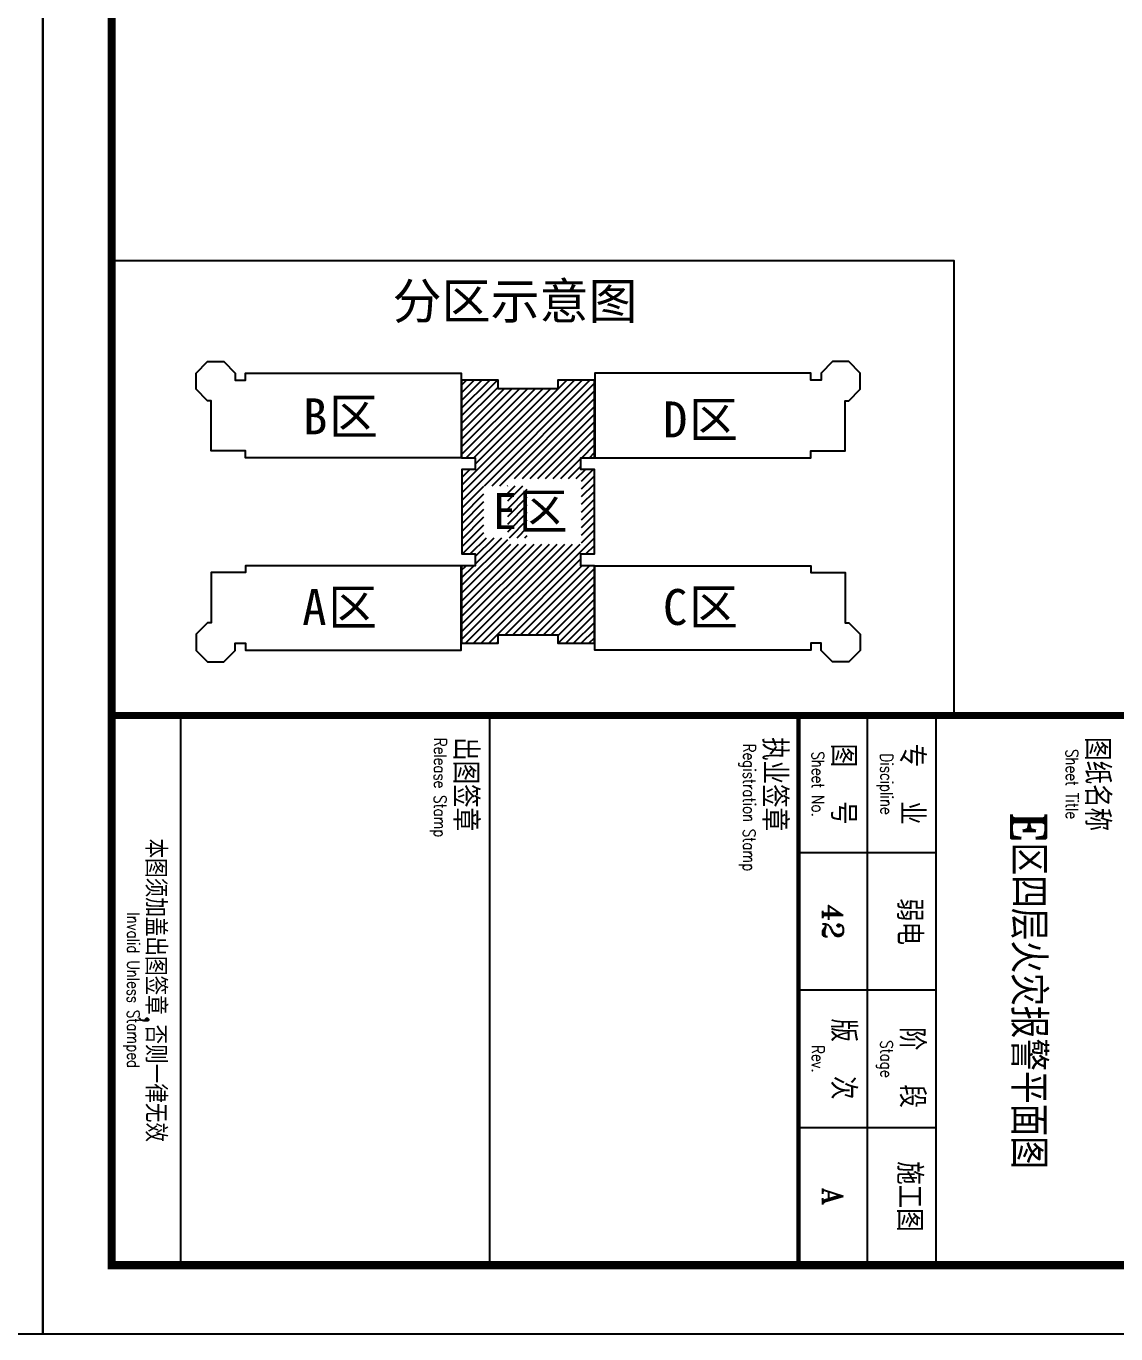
# Model space of a CAD drawing. Extents: x 190999 to 918899, y -200814 to 215286.
# Drawn here: x 750453 to 766320, y -81914 to -62882 of the extents above; entities that cross this region are included whole.
import ezdxf
from ezdxf.enums import TextEntityAlignment as Align

# ---------------------------------------------------------------- set-up
doc = ezdxf.new("R2010")
doc.units = 0
doc.header["$LTSCALE"] = 1000
doc.header["$MEASUREMENT"] = 0
for name, color, linetype in [('PUB_HATCH', 250, 'Continuous'), ('图框', 189, 'Continuous'), ('房间名称', 7, 'Continuous')]:
    doc.layers.add(name, color=color, linetype=linetype)
doc.styles.add('HT', font='simhei.ttf')
doc.styles.add('TKZ1_tjhts.shx', font='tjromant.shx', dxfattribs={"bigfont": 'tjhts.shx'})
doc.styles.add('TKZ2_tjkts.shx', font='tjromant.shx', dxfattribs={"bigfont": 'tjkts.shx'})

# ---------------------------------------------------------------- blocks, each defined once
blk = doc.blocks.new('TJAD_TK_A0')
at = {"layer": '图框'}
for p, q in [((2162, 399.3), (973, 399.3)), ((2162, -441.7), (2162, 399.3)), ((2072, -311.7), (2152, -311.7)), ((2092, -311.7), (2092, -331.7)), ((2112, -311.7), (2112, -331.7)), ((2132, -311.7), (2132, -331.7)), ((2072, -321.7), (2152, -321.7)), ((2072, -376.7), (2152, -376.7)), ((2072, -421.7), (2152, -421.7)), ((973, -441.7), (2162, -441.7))]:
    blk.add_line(p, q, dxfattribs=at)
at = {"layer": '图框', "const_width": 1.2}
blk.add_lwpolyline([(2152, -431.7), (2152, 389.3), (998, 389.3), (998, -431.7)], close=True, dxfattribs=at)
at = {"layer": '图框'}
for points, const_width in [([(2072, 389.3), (2072, -431.7)], 1), ([(2072, -331.7), (2152, -331.7)], 0.6)]:
    blk.add_lwpolyline(points, dxfattribs=dict(at, const_width=const_width))
at = {"layer": '图框', "style": 'TKZ2_tjkts.shx'}
for s, height, p in [('图纸名称', 3.6, (2082, -288.16)), ('专  业', 3.6, (2082, -315.16)), (' 阶  段', 3.6, (2122, -315.16)), ('图  号', 3.6, (2082, -325.16)), ('版  次', 3.6, (2122, -325.16)), ('执业签章', 3.6, (2082, -335.16)), ('出图签章', 3.6, (2082, -380.16)), ('本图须加盖出图签章,否则一律无效', 3, (2112, -425.28))]:
    blk.add_text(s, height=height, dxfattribs=at).set_placement(p, align=Align.MIDDLE_CENTER)
at = {"layer": '图框', "style": 'TKZ2_tjkts.shx', "width": 0.8}
for s, p in [('Sheet Title', (2082, -291.86)), ('Discipline', (2082, -318.86)), ('Stage', (2122, -318.86)), ('Sheet No.', (2082, -328.86)), ('Rev.', (2122, -328.86)), ('Registration Stamp', (2085.41, -338.86)), ('Release Stamp', (2082.52, -383.86)), ('Invalid Unless Stamped', (2112, -428.53))]:
    blk.add_text(s, height=1.8, dxfattribs=at).set_placement(p, align=Align.MIDDLE_CENTER)
at = {"layer": '图框', "color": 3, "style": 'TKZ1_tjhts.shx'}
for s, height, p in [('弱电', 3.6, (2102, -315.54)), ('施工图', 3.6, (2142, -315.54)), ('A', 3, (2142, -326.7))]:
    blk.add_text(s, height=height, dxfattribs=at).set_placement(p, align=Align.MIDDLE_CENTER)

msp = doc.modelspace()

# ---------------------------------------------------------------- hatches: boundary and pattern name
at = {"layer": 'PUB_HATCH'}
h = msp.add_hatch(dxfattribs=at)
h.set_pattern_fill('ANSI31', color=256, scale=50, style=0)
h.set_pattern_definition([(45, (133765.26, 1164298.1), (-56.1266008, 56.1266008), [])])
edge = h.paths.add_edge_path(flags=16)
edge.add_line((757119.7, -70327.8), (757750.3, -70327.8))
edge.add_line((757750.3, -70327.8), (757750.3, -69570.2))
edge.add_line((757750.3, -69570.2), (757119.7, -69570.2))
edge.add_line((757119.7, -69570.2), (757119.7, -70327.8))
edge.add_line((757465.3, -70419.3), (758538.9, -70419.3))
edge.add_line((758538.9, -70419.3), (758538.9, -69466.8))
edge.add_line((758538.9, -69466.8), (757465.3, -69466.8))
edge.add_line((757465.3, -69466.8), (757465.3, -70419.3))
h.paths.add_polyline_path([(757762, -71739.2), (758197, -71739.2), (758197, -71864.2), (758729.5, -71864.2), (758729.5, -70734.2), (758532, -70734.2), (758532, -70564.2), (758727, -70564.2), (758727, -69334.2), (758532, -69334.2), (758532, -69164.2), (758729.5, -69164.2), (758729.5, -68034.2), (758197, -68034.2), (758197, -68159.2), (757327.1, -68159.2), (757327.1, -68034.2), (756794.5, -68034.2), (756794.5, -69164.2), (756992.1, -69164.2), (756992.1, -69334.2), (756797.1, -69334.2), (756797.1, -70564.2), (756992.1, -70564.2), (756992.1, -70734.2), (756794.5, -70734.2), (756794.5, -71864.2), (757327.1, -71864.2), (757327.1, -71739.2)])

# ---------------------------------------------------------------- linework, layer by layer
msp.add_lwpolyline([(751698.5, -72913.5), (763964, -72913.5), (763964, -66296), (751698.5, -66296)], close=True)
for points in [[(756789.5, -68034.2), (756789.5, -69164.2), (753647, -69164.2), (753647, -69064.2), (753147, -69064.2), (753147, -68334.2), (753093.9, -68334.2), (752927, -68167.3), (752927, -67931.2), (753094, -67764.2), (753330.1, -67764.2), (753497.1, -67931.2), (753497.1, -68034.2), (753647, -68034.2), (753647, -67934.2), (756789.5, -67934.2), (756789.5, -68034.2)], [(758734.5, -68034.2), (758734.5, -69164.2), (761877, -69164.2), (761877, -69064.2), (762377.1, -69064.2), (762377.1, -68334.2), (762430.2, -68334.2), (762597.1, -68167.3), (762597.1, -67931.2), (762430.1, -67764.2), (762194, -67764.2), (762027, -67931.2), (762027, -68034.2), (761877, -68034.2), (761877, -67934.2), (758734.5, -67934.2), (758734.5, -68034.2)], [(757762, -71739.2), (758197, -71739.2), (758197, -71864.2), (758729.5, -71864.2), (758729.5, -71864.2), (758729.5, -70734.2), (758532, -70734.2), (758532, -70564.2), (758727, -70564.2), (758727, -69334.2), (758532, -69334.2), (758532, -69164.2), (758729.5, -69164.2), (758729.5, -68034.2), (758197, -68034.2), (758197, -68159.2), (757327.1, -68159.2), (757327.1, -68034.2), (756794.5, -68034.2), (756794.5, -69164.2), (756992.1, -69164.2), (756992.1, -69334.2), (756797.1, -69334.2), (756797.1, -70564.2), (756992.1, -70564.2), (756992.1, -70734.2), (756794.5, -70734.2), (756794.5, -71864.2), (756794.5, -71864.2), (757327.1, -71864.2), (757327.1, -71739.2), (757762, -71739.2)], [(756789.5, -71864.2), (756789.5, -70734.2), (753647, -70734.2), (753647, -70834.2), (753147, -70834.2), (753147, -71564.2), (753093.9, -71564.2), (752927, -71731.1), (752927, -71967.2), (753094, -72134.2), (753330.1, -72134.2), (753497.1, -71967.2), (753497.1, -71864.2), (753647, -71864.2), (753647, -71964.2), (756789.5, -71964.2), (756789.5, -71864.2)], [(758734.5, -71864.2), (758734.5, -70734.2), (761877, -70734.2), (761877, -70834.2), (762377.1, -70834.2), (762377.1, -71564.2), (762430.2, -71564.2), (762597.1, -71731.1), (762597.1, -71967.2), (762430.1, -72134.2), (762194, -72134.2), (762027, -71967.2), (762027, -71864.2), (761877, -71864.2), (761877, -71964.2), (758734.5, -71964.2), (758734.5, -71864.2)]]:
    msp.add_lwpolyline(points)

# ---------------------------------------------------------------- block references
at = {"layer": '图框', "xscale": 100, "yscale": 100, "zscale": 100, "rotation": 270}
for p in [(710768.8, 134286.5), (794868.8, 134286.5)]:
    msp.add_blockref('TJAD_TK_A0', p, dxfattribs=at)

# ---------------------------------------------------------------- texts
at = {"layer": '图框', "color": 3, "style": 'TKZ1_tjhts.shx'}
for s, height, p in [('E区四层火灾报警平面图', 500, (765048.5, -76913.5)), ('42', 300, (762198.5, -75913.5))]:
    msp.add_text(s, height=height, rotation=270, dxfattribs=at).set_placement(p, align=Align.MIDDLE_CENTER)
at = {"layer": '房间名称', "style": 'HT'}
for s, height, p in [('分区示意图', 522.78, (755789.8, -67143.7)), ('B', 522.8, (754484, -68822.5)), ('区', 522.8, (754862.1, -68822.5)), ('区', 522.8, (760104.1, -68867.7)), ('D', 522.8, (759726, -68867.7)), ('区', 522.8, (757624.1, -70201.5)), ('E', 522.8, (757246, -70201.5)), ('A', 522.8, (754472.2, -71598.8)), ('区', 522.8, (754850.3, -71598.8)), ('C', 522.8, (759726, -71596.9)), ('区', 522.8, (760104.1, -71596.9))]:
    msp.add_text(s, height=height, dxfattribs=at).set_placement(p)

doc.saveas('drawing.dxf')
